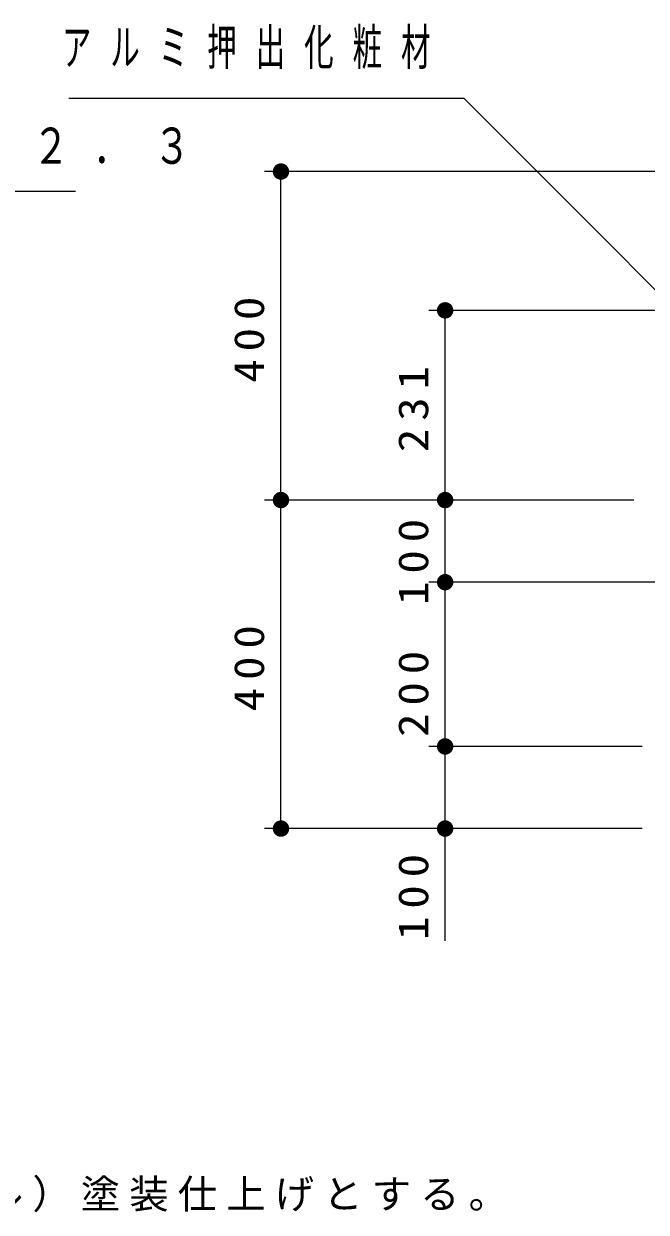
# Model space of a CAD drawing. Units: millimetres on the paper, with parts at other scales. Extents: x -365 to 0, y 0 to 257.
# Drawn here: x -238 to -200.1, y 51.2 to 123.5 of the extents above; entities that cross this region are included whole.
import ezdxf

# ---------------------------------------------------------------- set-up
doc = ezdxf.new("R2010")
doc.units = ezdxf.units.MM
doc.layers.add('1_20', color=7, linetype='Continuous', lineweight=25)
doc.layers.add('1_30', color=7, linetype='Continuous', lineweight=25)
doc.layers.add('CLASS1', color=7, linetype='Continuous')
doc.styles.add('ＭＳ ゴシック', font='')
doc.styles.get('ＭＳ ゴシック').set_extended_font_data('MS Gothic')

# ---------------------------------------------------------------- blocks, each defined once
blk = doc.blocks.new('filled_dot')
at = {"color": 0, "linetype": 'Continuous', "lineweight": -2, "const_width": 1.25}
blk.add_lwpolyline([(-0.625, 0, 1), (0.625, 0, 1)], format="xyb", close=True, dxfattribs=at)

msp = doc.modelspace()

# ---------------------------------------------------------------- linework, layer by layer
at = {"layer": '1_20', "lineweight": 13}
for p, q in [((-198.832, 114.521), (-223.332, 114.521)), ((-222.332, 94.521), (-222.332, 114.521)), ((-192.082, 106.071), (-213.332, 106.071)), ((-212.332, 94.521), (-212.332, 106.071)), ((-200.832, 94.521), (-223.332, 94.521)), ((-222.332, 74.521), (-222.332, 94.521)), ((-200.832, 94.521), (-213.332, 94.521)), ((-200.832, 94.521), (-213.332, 94.521)), ((-212.332, 89.521), (-212.332, 94.521)), ((-197.832, 89.521), (-213.332, 89.521)), ((-212.332, 79.521), (-212.332, 89.521)), ((-200.332, 79.521), (-213.332, 79.521)), ((-212.332, 67.677), (-212.332, 79.521)), ((-200.332, 74.521), (-223.332, 74.521))]:
    msp.add_line(p, q, dxfattribs=at)
msp.add_lwpolyline([(-191.082, 98.886), (-211.173, 118.977), (-235.264, 118.977)], dxfattribs=at)
at = {"layer": '1_30', "lineweight": 13}
msp.add_lwpolyline([(-280.032, 107.131), (-273.846, 113.318), (-234.846, 113.318)], dxfattribs=at)

# ---------------------------------------------------------------- block references
at = {"layer": '1_20', "lineweight": 13, "xscale": 0.4, "yscale": 0.4}
for p, rotation in [((-222.332, 114.521), 270), ((-212.332, 106.071), 270), ((-222.332, 94.521), 270), ((-212.332, 94.521), 90), ((-212.332, 94.521), 270), ((-212.332, 89.521), 90), ((-212.332, 89.521), 270), ((-212.332, 79.521), 270), ((-212.332, 79.521), 90), ((-222.332, 74.521), 90), ((-212.332, 74.521), 90)]:
    msp.add_blockref('filled_dot', p, dxfattribs=dict(at, rotation=rotation))

# ---------------------------------------------------------------- texts
at = {"layer": '1_20', "insert": (-235.68, 121.977), "char_height": 2.199, "attachment_point": 4, "style": 'ＭＳ ゴシック'}
msp.add_mtext('\\T1.64;\\W0.6;アルミ押出化粧材', dxfattribs=at)
at = {"layer": '1_20', "char_height": 1.833, "attachment_point": 8, "rotation": 90, "style": 'ＭＳ ゴシック'}
for s, insert in [('\\T1.33;\\W1.15;400', (-223.332, 104.521)), ('\\T1.33;\\W1.15;231', (-213.332, 100.296)), ('\\T1.33;\\W1.15;100', (-213.332, 90.992)), ('\\T1.33;\\W1.15;400', (-223.332, 84.521)), ('\\T1.33;\\W1.15;200', (-213.332, 82.96)), ('\\T1.33;\\W1.15;100', (-213.332, 70.594))]:
    msp.add_mtext(s, dxfattribs=dict(at, insert=insert))
at = {"layer": '1_30', "insert": (-274.346, 115.968), "char_height": 2.199, "attachment_point": 4, "style": 'ＭＳ ゴシック'}
msp.add_mtext('\\T1.64;\\W0.75;貫：□－４０×４０×２．３', dxfattribs=at)
at = {"layer": 'CLASS1', "insert": (-358.545, 51.164), "char_height": 1.76, "attachment_point": 7, "style": 'ＭＳ ゴシック'}
msp.add_mtext('\\T1.23;木材は、ヒノキ（一等材）とし、カンナ・ペーパーがけの上、木材保護着色塗料（メイプル）塗装仕上げとする。', dxfattribs=at)

doc.saveas('drawing.dxf')
